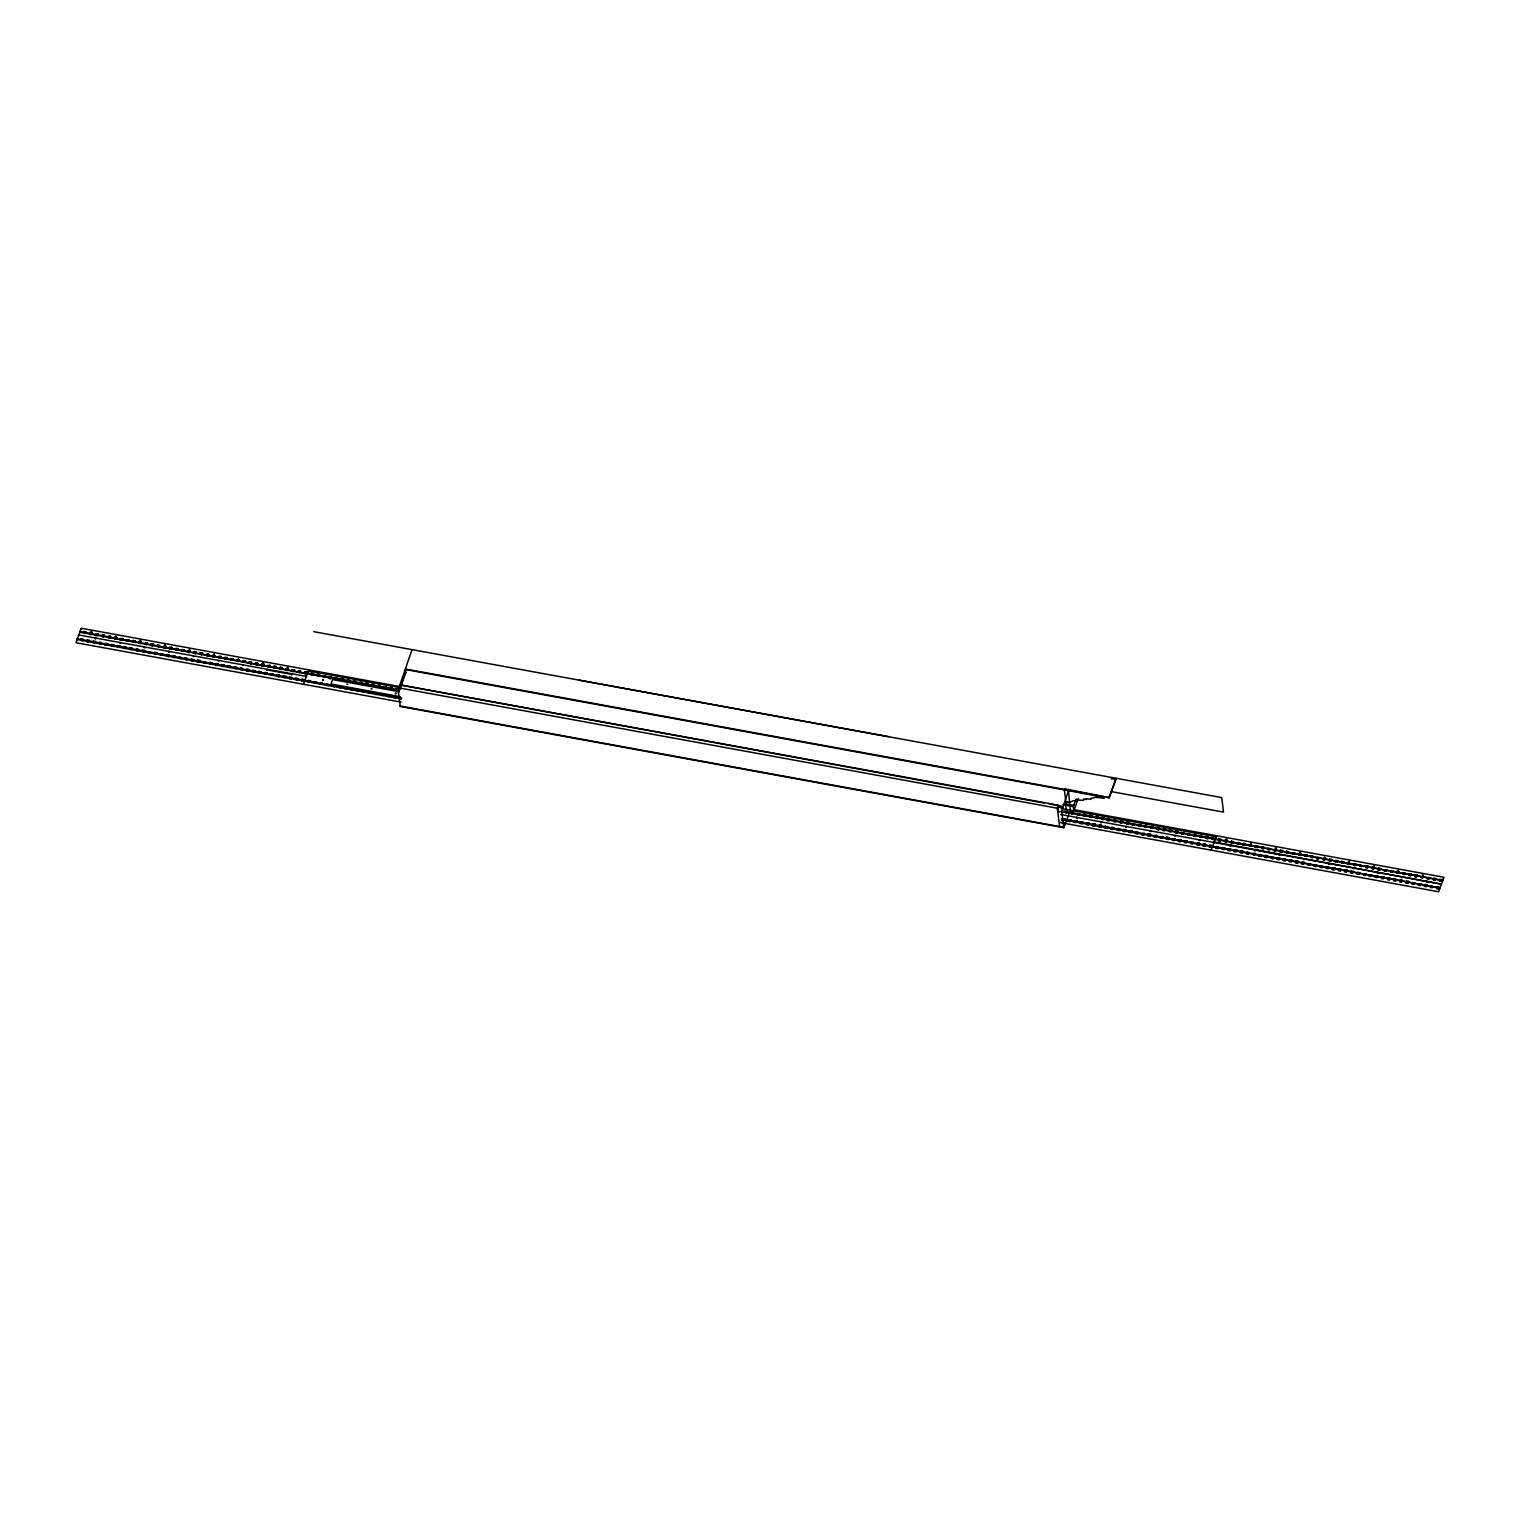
<?xml version="1.0" encoding="UTF-8"?>
<svg xmlns="http://www.w3.org/2000/svg" width="1520" height="1520" viewBox="0 0 1520 1520"><rect width="100%" height="100%" fill="white"/><g stroke="black" fill="none" stroke-linecap="round" stroke-linejoin="round"><path stroke-width="1.5" d="M83.733 631.883L84.037 632.51M87.381 641.516L87.115 640.433M88.255 641.478L89.091 640.376L89.053 641.364L86.944 640.281L89.129 640.68M90.06 634.296L91.713 634.372M99.655 643.568L99.218 642.523L101.384 642.922M108.547 637.26L109.953 638.191L107.939 637.336M113.658 645.62L111.416 645.449L111.815 644.461L114 644.917L112.689 646.361L113.24 645.525M125.039 648.204L126.255 647.102L124.089 646.703L124.108 648.451L124.089 646.703M130.321 649.363L129.884 648.128L132.05 648.527M139.194 643.055L138.928 641.972M142.595 651.415L142.31 650.522M143.45 651.567L144.666 650.465L142.481 650.066L142.082 651.035L144.324 651.225M155.705 653.809L156.921 652.707L154.755 652.308L154.774 654.056L154.755 652.308M167.124 655.899L166.668 654.854L168.853 655.253M167.903 656.146L169.195 654.949L167.01 654.55L166.82 655.709M173.261 657.02L172.805 655.975L175.161 656.583M174.99 656.83L172.729 656.64L173.147 655.671L175.332 656.07L174.097 657.362M185.573 659.129L185.079 658.217L187.245 658.616M197.771 661.694L197.296 660.554L199.519 660.839M200.45 654.455L201.666 654.816M203.927 662.606L203.357 661.884M217.018 664.886L218.253 663.898L216.068 663.518L215.403 665.399L217.759 665.342M222.319 665.969L221.863 664.924L224.048 665.323M225.074 658.54L224.96 657.21L227.145 657.647L224.561 658.179L227.145 657.647M234.593 668.211L235.087 667.052M235.372 668.458L236.645 667.261L234.479 666.862L234.061 667.85L236.189 667.888M240.711 669.332L240.274 668.287L242.44 668.686M248.577 669.807L246.411 669.408L246.829 670.662M249.584 663.233L249.318 662.15M257.811 663.195L255.208 663.784L255.626 662.796L257.811 663.252L255.626 662.796L255.759 663.879M259.958 672.847L261.174 671.745L259.008 671.346L258.59 672.334L260.851 672.524M265.278 673.55L265.145 672.467L267.33 672.923L266.076 673.854M265.24 674.025L264.803 672.771L266.969 673.17M271.377 674.937L270.94 673.892L273.106 674.291M285.38 677.008L283.119 676.818L283.537 675.83L285.722 676.229L284.487 677.54M296.761 679.573L297.616 678.471L295.393 679.06M308.674 681.796L308.579 680.447L310.745 680.903L308.161 681.435L308.579 680.447M317.376 674.196L316.977 675.165L319.542 674.652L317.376 674.196L317.509 675.279M338.96 686.014L338.542 686.983L341.107 686.394L338.96 686.014L339.093 687.078M375.44 694.393L377.074 694.469M378.176 687.04L377.986 685.767L380.133 686.166M384.313 687.952L385.89 688.218L383.724 687.781M399.836 698.44L399.551 697.566M1080.986 822.947L1082.772 822.662M1093.26 825.189L1092.481 825.74L1094.818 825.664M1096.015 817.76L1095.73 816.886M1102.152 818.881L1102.038 817.532L1104.223 817.988L1101.62 818.52L1102.038 817.532M1105.439 827.83L1105.249 826.557M1111.652 828.552L1111.557 827.203L1113.723 827.659L1111.139 828.191L1113.723 827.659M1126.662 823.574L1126.567 822.016L1128.752 822.472L1126.187 822.434M1133.654 824.847L1134.585 824.201M1151.21 827.849L1150.925 826.975M1166.752 837.292L1166.334 838.28L1168.918 837.691L1166.752 837.292L1166.885 838.375M1181.591 832.58L1181.895 833.188M1222.479 849.205L1224.132 849.3M1225.234 841.776L1225.044 840.503M1234.544 850.174L1234.848 850.801M1243.721 844.74L1242.942 845.291L1245.279 845.234M1247.939 853.651C1249.402 853.347 1246.039 850.896 1248.756 853.328L1246.533 852.568M1265.476 856.539L1267.566 855.76L1264.982 856.292L1265.381 855.304L1267.566 855.703M1279.954 850.744L1280.543 851.2M1320.405 865.868L1320.709 866.476M1335.624 861.954L1335.434 860.681M1358.386 873.506C1359.83 873.981 1356.353 870.77 1359.146 873.506L1356.923 872.746M1363.535 874.988L1365.188 875.064M1366.29 867.559L1366.1 866.267M1430.795 886.027L1431.099 886.654M78.546 635.493L78.736 634.847M80.484 629.242L80.731 629.204M1441.226 884.26L1213.872 841.909L1213.739 842.992M1215.734 836.722L1215.81 836.266M81.244 640.072L80.807 639.16L82.992 639.559M100.453 643.815L101.365 642.618L99.142 643.207L99.56 642.219L101.175 642.732M106.571 644.936L107.502 643.815M111.853 645.905L111.473 644.765L113.658 645.164M114.646 638.248L114.57 637.032L116.755 637.488L114.171 638.02L116.755 637.488M118.104 646.817L117.61 645.886L119.795 646.285M137.351 650.332L138.529 649.344L136.344 648.945L136.439 650.484M148.656 652.612L148.447 651.643M149.511 652.783L150.423 652.46M161.025 654.664L160.55 653.733L162.716 654.132M186.314 659.49L187.302 658.977M191.634 660.25L191.216 659.338L193.382 659.718M195.301 652.992L196.099 651.985L193.895 652.574L194.294 651.605L195.928 652.118M198.607 661.523L199.861 660.554L197.676 660.155L197.277 661.124L199.519 661.314M204.82 662.663L205.105 661.865M210.026 663.613L209.95 662.397L211.565 662.91M210.843 663.974L211.755 662.777L209.532 663.366L209.95 662.397M225.853 658.787L226.594 657.723M228.494 666.976L228.171 666.216M229.235 667.337L230.527 666.14L228.342 665.76L227.924 666.729L230.185 666.919M234.517 668.306L234.137 667.166L236.322 667.565M241.604 669.37L242.421 668.382L240.16 668.61M247.741 670.491L248.919 669.503L246.734 669.104L246.544 670.282M259.046 672.79L258.666 671.65L260.851 672.049M272.213 674.975L273.087 673.987L270.94 673.892M277.495 675.944L277.058 675.013L279.243 675.412M278.293 676.305L279.585 675.108L277.4 674.709L277.21 675.887M283.575 677.274L283.366 676.305M290.681 678.338L291.84 677.35L289.674 676.951L289.256 677.939L291.517 678.129M295.963 679.307L295.469 678.376L297.635 678.775M301.986 680.637L301.606 679.497L303.772 679.896M309.453 682.024L310.365 680.846L308.199 681.321M312.189 674.671L312.588 673.683M320.777 684.095L320.549 683.126M347.852 680.96L347.586 680.219M366.871 684.665L367.783 683.487L365.579 684.057L365.997 683.088L367.612 683.601M387.619 696.312L387.581 694.887L389.747 695.343L387.163 695.856L387.581 694.887M397.366 690.004L398.202 689.795M1103.045 818.919L1103.881 818.71M1130.842 832.162L1131.393 830.908M1212.504 838.926L1212.428 837.71L1214.062 838.223M1213.435 839.097L1214.271 838.869M1220.085 840.313L1220.465 839.458M1231.39 842.593L1231.352 841.168L1232.967 841.681M1253.164 854.506L1254.798 854.886M1286.623 852.473L1286.547 851.238L1288.162 851.751M1311.152 856.957L1310.905 856.197M1341.78 862.771L1341.742 861.327L1343.927 861.783L1341.324 862.315L1341.742 861.327M1375.866 876.698L1375.6 875.938M1382.003 877.819L1381.908 876.603L1384.093 877.002L1381.452 877.23M1397.013 872.632L1396.937 871.416L1399.122 871.872L1398.362 872.48M1421.542 877.116L1423.48 876.812M304.646 680.162L304.608 681.169M1212.352 847.096L1212.485 846.507M1215.069 838.907L1215.107 839.667M1439.782 887.832L1061.796 818.729M1442.613 880.327L1061.929 811.68M95.779 638.039L95.532 639.065L95.399 638.058M119.529 642.789L120.745 643.017M140.372 640.186L140.144 641.44L140.828 640.414M143.963 647.539L145.179 647.767L144.305 647.083M164.578 644.917L165.471 645.81L165.167 644.537M193.23 656.222L193.629 656.545M214.434 654.018L213.617 654.797L214.282 653.923M218.842 660.82L217.816 660.554M242.82 664.867L242.744 665.342M267.634 669.731L266.703 669.693M292.125 673.968L291.46 674.861L291.707 673.835M319.219 673.303L318.421 674.12L318.763 673.151M343.273 677.388L342.589 678.49L343.254 677.616M347.719 684.323L346.826 684.114M367.555 681.663L367.688 682.993L367.023 681.872M372.115 689.016L371.07 688.617M391.571 686.223L391.989 687.42L391.267 686.375M395.789 692.968L395.295 693.861L396.397 693.329M1072.284 810.939L1072.74 811.908L1073.101 810.939M1076.236 817.969L1076.882 817.836M1096.813 815.423L1097.858 816.126L1097.231 814.929M1101.373 821.674L1100.936 822.814L1101.886 822.054M1122.482 820.344L1121.266 820.116M1146.232 824.068L1146.175 825.341L1146.365 824.334M1149.918 831.155L1150.241 830.851M1175.283 835.373L1174.447 835.639M1195.309 833.017L1195.727 834.252L1195.081 833.112M1198.881 840.37L1200.173 840.465L1199.09 840.104M1226.127 839.04L1226.906 839.933L1226.659 838.717M1231.048 845.614L1230.155 846.317L1230.934 845.367M1250.675 843.448L1251.758 844.094L1250.58 843.752M1255.273 850.022L1254.912 850.991L1255.824 850.25M1275.717 847.685L1275.812 848.958L1275.261 847.837M1280.429 854.867L1279.213 855.285L1280.258 854.639M1280.144 854.81L1255.444 849.984M1299.714 852.492L1300.341 853.442L1300.436 852.245M1303.666 859.522L1304.312 859.37M1303.894 859.161L1304.787 859.123M1328.803 863.227L1329.411 864.215L1328.214 863.854M1349.57 861.27L1349.076 862.41L1349.266 861.403M1353.142 867.92L1353.826 868.813L1353.332 867.711M1373.681 865.602C1374.232 865.146 1373.339 867.806 1373.966 865.887M1377.804 872.195L1377.443 873.316L1378.564 872.917M1402.827 877.154L1402.333 876.679M1422.435 874.741L1423.157 875.805L1422.701 874.874M1426.862 881.163L1427.432 882.265L1426.596 881.486M306.052 676.761L306.128 676.039M1443.221 878.617L1443.164 878.921M77.311 638.381L77.159 639.597L401.394 698.915M80.066 631.579L307.363 673.664M82.992 640.015L80.75 639.844L81.149 638.856L83.334 639.312L82.156 640.243M83.904 631.427L83.505 632.415L86.089 631.826M80.902 640.338L82.84 640.68M80.959 640.015L81.681 639.236M83.6 633.251L85.139 633.384M82.688 639.616L82.517 640.3M85.576 633.251L83.41 632.852M86.868 640.965L89.471 640.376L89.053 641.364M90.041 632.548L89.623 633.536L92.226 632.947L90.041 633.156M87.077 641.136L87.533 640.091M89.376 634.429L91.276 634.638M88.54 642.086L86.602 641.801M92.967 641.706L95.266 641.801M92.929 642.523L95.095 642.922M93.423 641.098L93.005 642.086L95.589 641.497L93.423 641.155M95.76 634.657L98.363 634.125L95.76 634.182M93.252 641.554L93.309 642.029M96.064 634.6L98.059 634.733M96.786 633.84L98.363 634.125M94.715 641.687L94.772 642.542M97.47 634.258L97.451 634.125M97.47 635.436L95.494 635.55L97.85 635.493M97.888 634.676L97.945 635.056M99.047 643.644L101.232 644.043M104.481 635.189L102.315 635.398M99.351 643.378L100.092 642.599M103.626 636.69L102.049 636.272M102.562 634.904L101.897 635.778M103.987 636.614L101.992 636.595M107.369 645.164L105.013 645.164L105.678 643.34C112.328 644.556 100.681 643.492 107.54 644.499M108.965 636.291L110.447 636.823M108.034 636.899L110.257 636.386M114.076 638.457L116.242 638.856M111.568 645.943L113.487 646.285M114.456 637.963L116.375 637.431L115.577 638.419M115.824 639.122L114.247 638.704M119.624 647.406L117.458 647.007M118.959 646.969L120.137 645.981L117.952 645.582L117.534 646.57L119.795 646.741M122.379 639.977L120.384 639.958M120.289 639.141L122.873 638.552L120.251 638.761L122.132 639.217M117.743 646.741L118.56 645.753M120.042 640.034L122.018 640.053M121.144 638.59L120.365 638.457M123.633 647.311L125.913 647.406M129.01 639.673L126.844 639.882M123.576 648.128L125.761 648.527M128.155 641.174L126.578 640.756M128.459 639.787L128.193 640.718L128.117 639.73M125.799 647.71L123.671 647.691M128.554 640.281L128.611 640.642M128.516 641.098L126.521 641.079M129.808 648.793L132.392 648.223L129.77 648.432M132.563 641.364L135.147 640.851L132.639 640.699M129.979 649.439L131.898 649.648M130.017 648.983L130.701 647.976M132.715 641.877L134.653 642.219M133.228 640.509L132.791 640.851M131.214 649.211L132.107 648.888M134.216 642.485L132.639 642.067M138.187 650.104L135.945 649.914L138.187 649.648M138.605 642.941L140.6 643.796M139.099 641.516L138.909 642.675L141.284 641.915L139.099 641.516L141.113 642.428M136.116 650.56L137.845 651.225M140.41 643.283L138.776 643.188M140.904 642.789L140.524 642.58M142.025 650.674L144.324 650.769M144.742 644.062L146.908 644.461M142.234 651.548L144.153 651.89M144.913 644.442L146.547 644.537M145.122 643.568L147.117 643.701M143.83 651.51L143.754 650.522M146.566 643.929L147.079 643.796M147.003 644.005L147.421 643.036L144.818 643.606L146.87 643.15M148.124 652.612L150.29 653.011M151.031 644.062L153.558 644.214L150.955 644.271M148.751 652.27L148.808 651.624M152.608 645.848L151.126 645.373M151.164 644.917L151.905 644.138M153.045 645.582L151.05 645.563M154.299 652.916L156.579 653.011M157.13 645.278L159.391 645.943M157.244 646.361L159.182 646.703M158.802 645.468L158.954 646.095M156.465 653.315L154.337 653.277M158.802 646.646L157.168 646.551M159.22 645.886L159.277 646.247M156.427 654.132L154.242 653.733M160.55 653.733L162.697 653.828L161.88 654.816M160.474 654.398L162.26 653.961M163.134 647.425L165.319 647.824M160.683 654.588L161.405 653.809M163.894 646.114L163.438 647.159L165.509 647.064M162.564 655.253L160.645 655.044M165.395 647.368L165.813 646.399L163.229 646.969L165.262 646.513M168.853 655.709L166.668 654.854M166.763 656.108L168.511 656.83M169.461 648.926L171.019 649.211M169.898 648.204L169.765 647.121L171.95 647.52L169.309 647.729M168.302 655.139L168.378 655.994M171.266 649.401L169.271 648.546M171.95 647.577L169.366 648.09L171.95 647.52M175.484 649.211L178.068 648.641L175.788 649.173M175.655 649.857L177.574 650.066M177.232 649.534L177.707 648.641L175.446 648.85M174.382 657.761L172.653 657.096M177.194 650.009L175.579 649.914M178.771 658.217L180.956 658.616M180.918 657.305L178.866 657.761L181.127 657.951M181.621 650.332L184.224 649.819L181.621 649.876M179.284 656.792L179.474 657.229M182.286 649.477L181.697 649.667M180.291 658.179L181.089 658.065M183.331 651.13L181.355 651.244L183.711 651.187M185.079 658.217L187.264 659.072M185.212 659.072L185.421 657.913L187.416 658.825M189.411 652.574L187.91 651.966M188.765 650.655L190.171 651.339M189.392 652.441L187.853 652.289M190.057 651.548L187.72 651.092L189.715 651.225M187.093 659.737L185.174 659.528M191.216 659.338L193.401 660.193M191.14 660.003L193.724 659.49L192.546 660.421M191.235 660.839L193.23 660.858M191.349 660.193L192.071 659.395M193.99 653.41L195.624 653.505M194.427 652.688L194.123 652.061M192.812 659.471L192.907 660.478M195.548 653.695L193.8 653.03M202.103 654.55L199.937 654.151M200.431 652.726L200.013 653.695L202.616 653.125L200.431 652.726L200.583 653.942M197.923 660.25L197.334 660.459M199.139 660.478L199.025 661.599M199.348 661.979L196.992 661.979M203.319 662.701L205.485 663.1M205.447 661.789L203.395 662.245L205.656 662.435M206.15 654.816L208.753 654.303L206.15 654.36M206.454 654.778L208.582 654.759M207.176 654.018L208.753 654.303M207.841 654.284L207.993 654.911M208.278 654.854L208.335 655.215M206.321 655.462L208.24 655.671M209.437 663.822L211.622 664.221M214.871 655.348L212.705 655.576M210.102 663.613L210.482 662.758M214.016 656.868L212.439 656.431M213.294 655.139L212.287 655.937M214.377 656.792L212.382 656.773M217.911 664.202L215.612 664.126L217.93 664.677M218.329 657.514L220.514 657.913M220.837 657.001L218.367 656.697L220.723 657.153M220.343 658.369L218.918 657.628M218.424 657.058L220.457 656.602M221.749 665.247L224.048 665.798M221.806 665.608L222.205 664.639L224.39 665.095L223.079 666.539L223.63 665.703M224.466 658.635L226.632 659.034M221.958 666.102L223.877 666.463M222.015 665.798L222.737 665M230.014 667.584L227.848 667.185M232.769 660.155L230.774 660.136M230.679 659.3L233.263 658.711L230.641 658.939L232.522 659.395M228.133 666.919L228.589 665.855M230.432 660.212L232.332 660.288M236.816 660.421L239.4 659.832L237.12 660.364M233.966 668.306L236.151 668.705M236.987 661.048L238.906 661.257M238.526 660.041L238.849 659.965M238.469 661.542L236.892 661.124M238.944 660.459L239.001 660.82M240.198 668.971L242.231 668.515M242.953 661.542L245.537 660.953L245.119 661.941L243.162 661.732L243.618 660.668M240.369 669.598L242.288 669.807M240.407 669.161L241.205 668.173M243.105 662.036L245.043 662.378M244.815 660.896L244.796 661.77M244.663 662.321L243.029 662.245M244.72 662.017L245.176 660.953L245.119 661.941M246.335 670.092L248.596 670.282M248.995 663.119L250.99 663.917M249.489 661.675L249.299 662.853L251.674 662.074L249.489 661.675L251.503 662.606M246.506 670.719L248.254 671.403M250.857 663.138L251.294 662.074L249.033 662.302M252.415 670.852L254.714 670.928M254.714 671.403L252.472 671.213L252.871 670.225L255.056 670.681L253.878 671.612M255.132 664.221L257.298 664.62M252.624 671.707L254.543 672.049M255.322 664.62L256.861 664.772M255.512 663.727L257.507 663.86M254.239 671.688L254.144 670.681M256.956 664.107L257.469 663.974M258.514 672.771L260.68 673.17M261.345 664.905L263.929 664.316L261.307 664.544L263.188 664.981M258.799 672.524L259.255 671.46M263.055 665.684L261.516 665.532M263.435 665.741L261.44 665.741M264.632 673.892L266.817 674.291M264.936 673.645L265.145 672.467M267.634 666.52L269.572 666.862M269.515 665.551L269.249 666.501L269.173 665.494M266.855 673.493L264.727 673.455M269.61 666.064L267.52 665.456M269.667 666.425L270.066 665.437L267.444 665.665L269.781 666.102M270.864 674.576L272.897 674.101M273.524 667.584L275.709 667.983M273.619 667.147L274.018 666.159L276.203 666.615L273.619 667.147L276.032 667.09M271.073 674.766L271.871 673.778M274.284 666.273L273.847 666.634M272.954 675.412L271.035 675.203M279.243 675.887L277.058 675.013M280.155 667.28L279.965 668.458L282.34 667.679L280.155 667.28L282.169 668.211M277.153 676.267L278.901 677.008M279.851 669.104L281.485 669.18M280.288 668.363L279.984 667.755M278.863 675.051L278.768 676.172M281.656 669.579L279.661 668.705M283.081 676.457L285.551 676.761M285.874 669.389L288.458 668.8L286.178 669.332M283.29 677.312L285.209 677.654M287.622 669.712L288.097 668.8L285.836 669.028M287.527 670.51L285.627 670.301L287.964 670.225M289.161 678.376L291.346 678.775M292.011 670.51L294.614 669.978L292.011 670.035M289.503 677.426L289.693 678.699L289.864 677.407M292.866 669.978L292.087 669.826M293.721 670.13L294.196 670.909M293.74 671.422L291.745 671.422L294.101 671.346M295.298 679.497L297.483 679.896M295.602 679.25L295.811 678.072L297.806 679.003M299.877 672.543L298.3 672.125M300.181 671.156L299.915 672.106L299.839 671.099M300.333 672.03L298.186 671.042M300.238 672.467L298.243 672.467M300.447 671.707L298.11 671.27L300.561 671.517M303.791 680.371L301.53 680.181L301.929 679.193L304.114 679.592L303.297 680.656M304.684 671.764L304.285 672.752L306.869 672.163L304.874 672.22M301.625 681.017L303.62 681.017M301.739 680.371L302.423 679.345M304.38 673.588L306.185 674.063L304.19 673.189M304.931 671.878L304.494 672.942L306.565 672.828M303.468 684.266L308.826 669.807M308.123 681.074L310.403 681.15M310.859 673.702L311.543 673.208M308.085 681.872L310.232 682.252M310.802 674.443L312.968 674.899L311.049 674.557M313.082 674.367L310.897 674.063L311.296 673.094L313.462 673.55L312.645 674.538M308.237 680.751L309.168 680.637M314.241 682.537L316.806 682.024L314.241 682.081M314.412 683.164L316.312 683.373M316.407 682.936L315.97 681.872M320.397 682.974L322.544 683.373M323.057 676.286L325.622 675.773L323.038 675.83M320.226 684.095L322.392 684.475M322.943 676.666L325.109 677.065L323.209 676.913M324.729 675.906L325.204 676.685M322.069 684.114L322.335 683.183M328.624 684.475L326.439 684.665M329.08 677.027L331.702 676.875L329.156 676.818M328.795 684.703L326.477 684.076M330.885 677.863L331.322 676.818L329.118 677.388M330.771 678.509L328.852 678.243L331.018 678.699M326.572 685.387L328.472 685.596M332.424 685.501L334.704 685.596M337.592 678.395L335.16 678.148L337.402 678.794M332.481 685.862L335.046 685.292L332.766 685.824M335.198 678.509L337.231 678.034M332.633 686.356L334.533 686.698M335.293 679.326L337.269 679.288L335.122 678.946M334.286 685.957L334.628 686.261M336.927 678.832L337.478 678.585M338.466 687.42L340.613 687.819M341.183 679.991L343.349 680.39L341.43 680.105M341.278 679.611L341.677 678.642L343.843 679.098L341.278 679.611L343.672 679.554M341.943 678.756L341.354 678.946M345.04 687.116L344.622 688.085L347.187 687.515L345.04 687.724M345.477 687.553L344.831 688.275L346.864 687.819M344.793 688.712L346.693 688.921M349.258 682.024L347.092 681.625L349.239 681.967M352.925 688.921L350.702 689.206L353.096 689.13M355.623 682.138C349.904 681.853 357.694 680.428 355.585 682.233L355.148 681.169M350.607 689.643L352.336 690.251M353.267 688.674L350.778 688.522M355.509 682.67L353.172 682.689L355.338 683.126M356.003 681.321L353.514 681.169M356.744 689.947L359.005 690.023M359.461 682.594L361.912 682.822M357.181 689.339L356.782 690.308L358.948 690.707L359.347 689.738L357.428 689.453M359.518 682.955L362.083 682.423L359.575 682.271M356.953 690.935L358.853 691.144M358.891 690.346L356.82 690.213M361.152 684.057L359.252 683.791L361.399 684.247M361.627 682.974L361.665 683.335M362.824 691.068L365.085 691.144M365.541 683.696L366.586 683.259M363.261 690.441L362.862 691.41L365.427 690.84L363.261 691.049M363.014 691.923L364.933 692.246M364.61 691.885L365.066 690.84L365.009 691.809M367.479 685.349L365.332 684.95L367.479 685.292M368.847 692.968L371.013 693.367M373.863 685.463L371.659 685.159L372.077 684.19L374.224 684.589L373.388 685.482M371.811 685.653L373.73 685.938L371.583 685.615M369.474 692.626L369.17 692.018M371.089 692.93L371.507 691.961L368.942 692.531L370.956 692.075M375.022 693.633L377.587 693.12L375.003 693.177M377.473 687.116C383.116 686.622 375.687 688.218 378.29 686.375M378.157 685.311L377.739 686.28L380.304 685.691L378.157 685.368M376.789 693.196L377.169 694.032M381.045 694.393L383.325 694.469M381.007 695.191L383.154 695.59M383.496 694.697L381.33 694.241M383.857 686.812L386.384 686.812L383.781 687.021L385.643 687.477M382.85 695.21L383.287 694.165L383.249 695.153L381.159 694.07M387.125 695.495L389.405 695.59M389.861 688.142L392.084 688.788M387.087 696.293L389.234 696.692M389.804 688.883L391.951 689.282L390.051 688.997M389.899 688.503L390.298 687.534L392.008 688.541M390.184 688.446L390.83 687.895M391.609 687.838L391.647 688.959L391.913 688.028M389.006 695.21L388.987 695.951M395.466 696.692L393.243 696.977M395.922 689.244L396.986 688.807M398.544 689.092L395.979 689.605L398.164 689.909L412.034 649.629M393.395 697.471L395.314 697.813M393.908 696.103L393.319 696.293M398.031 690.384L79.914 632.149L80.009 631.161M307.629 673.018L399.456 689.985L406.182 669.142L1064.304 789.393L1066.09 803.966L1073.747 805.372M399.456 689.985L405.954 672.448L404.415 670.168M399.228 698.459L401.223 699.371M399.741 697.167L399.323 698.079L401.47 698.478M400.254 697.49L399.532 698.269L401.546 697.794M579.139 680.162L888.649 736.725M1059.668 826.956L1057.331 808.203L1058.452 805.201L400.311 684.95L1044.506 803.111M1064.304 789.393L1109.353 797.715L1064.551 788.747M1057.578 810.236L1058.699 807.234C1058.585 801.762 1054.994 815.195 1061.739 810.996L1063.829 827.716L400.254 706.458M1061.739 810.996L1068.503 790.666L406.22 669.655M1062.024 818.862L1064.494 819.166M1064.779 811.433L1067.42 811.281L1065.121 811.737M1064.171 820.078L1062.252 819.869M1064.741 812.25L1066.907 812.649M1060.675 822.244L1065.33 823.099L1063.772 827.298L400.197 706.021M1063.829 827.716L1070.327 810.179L1068.503 790.666M1070.916 812.554L1071.562 812.383M1070.289 821.199L1068.37 820.838M1068.218 820.344L1070.802 819.831L1068.237 819.774M1073.006 812.459L1070.954 812.915L1072.797 813.01M1078.383 798.475L1073.804 810.806L1073.291 806.588L1076.122 798.931M1071.068 813.751L1072.607 813.903M1069.092 819.527L1068.427 820.534L1070.498 820.439M1071.505 813.029L1071.372 811.946M1070.004 819.888L1070.061 820.572M1073.044 813.77L1070.878 813.371M1077.167 813.352L1079.523 813.979M1076.426 822.32L1074.26 821.921M1077.262 814.682L1079.181 814.891M1075.989 822.529L1074.089 822.377M1078.744 815.157L1077.167 814.739M1076.521 821.864L1076.92 820.876L1074.336 821.465L1076.388 821.009M1082.563 823.441L1080.378 823.042M1080.891 821.617L1080.473 822.586L1083.076 822.054M1083.228 815.157L1083.646 814.169L1085.831 814.625L1083.228 815.157L1085.641 815.1M1082.221 822.909L1082.506 822.13M1085.014 814.701L1085.071 815.252M1084.938 815.936L1083.304 815.86M1084.995 815.632L1085.451 814.568L1085.413 815.556M1085.318 816.012L1083.399 815.784M1088.7 824.562L1086.781 824.334M1086.61 823.707L1089.194 823.118L1086.553 823.346L1088.434 823.802M1091.569 816.582L1089.365 816.278L1089.764 815.29L1091.949 815.746L1091.113 816.601M1091.094 817.19L1089.517 816.772M1090.03 815.404L1089.593 815.765M1087.465 823.175L1086.686 823.023M1091.018 817.399L1089.46 817.114M1092.69 824.467L1093.146 823.84C1099.587 824.771 1088.529 824.353 1094.913 825.227L1094.476 824.163M1095.445 817.038L1097.725 816.886M1095.407 817.855L1097.402 818.71L1096.034 817.494M1065.843 801.743L1069.776 802.465L1073.405 800.622L1076.464 801.173L1076.331 800.071L1083.703 800.299L1083.551 799.026L1086.306 799.539L1086.192 798.57L1090.961 799.444L1090.828 798.38L1095.825 797.373L1104.128 798.152L1104.299 796.803M1099.53 825.075L1099.074 826.139L1101.164 826.025M1101.582 818.159L1104.052 818.463M1109.258 796.917L1116.155 778.297L1109.353 797.715M1100.955 826.785L1099.036 826.443M1098.865 825.949L1101.468 825.417L1098.903 825.379M1101.544 818.976L1103.71 819.356M1101.772 819.014L1103.273 819.641M1104.907 827.526L1107.092 827.906M1105.42 826.082L1105.002 827.07L1107.605 826.538M1109.847 820.477L1107.491 820.496L1108.327 819.888M1109.98 819.945L1107.757 819.641L1109.79 819.166M1107.491 820.553L1109.486 820.553M1105.553 827.165L1104.736 827.982L1106.655 828.191M1108.365 819.109L1107.833 818.957M1106.788 826.614L1106.769 827.545M1113.856 820.401L1116.307 820.648M1113.229 829.027L1111.044 828.628M1116.098 821.066L1113.894 820.762L1114.293 819.774L1116.022 820.8M1111.443 828.134L1113.438 828.267M1115.623 821.674L1114.046 821.256M1112.868 827.526L1112.982 828.286M1115.737 820.99L1115.699 820.04L1115.642 821.085M1115.984 821.598L1113.989 821.598M1119.366 830.148L1117.447 829.939M1119.86 828.723L1117.694 828.951M1120.43 820.895L1120.031 821.883L1122.615 821.294L1120.62 821.351M1120.126 822.719L1121.931 823.194L1119.936 822.32M1120.677 821.009L1120.24 822.073L1122.444 821.826M1125.636 829.92L1123.413 830.433L1123.812 829.445L1125.826 830.376M1125.484 831.269L1123.565 831.003M1126.073 823.441L1128.239 823.84M1126.567 822.016L1126.358 823.194L1127.992 823.08M1125.104 830.053L1125.579 830.832M1127.878 823.916L1126.32 823.498M1131.621 832.39L1129.455 831.991M1129.531 831.554L1129.949 830.566L1132.134 831.022L1129.531 831.554L1131.83 831.63M1134.509 824.429L1132.286 824.125L1134.338 823.65M1131.184 832.675L1129.265 832.409M1131.298 832.029L1131.754 830.965L1131.716 831.953M1137.758 833.511L1135.573 833.112M1136.086 831.687L1135.668 832.675L1138.271 832.143M1138.423 825.246L1141.026 824.714L1138.423 824.771M1140.152 826.158L1138.594 825.873M1136.219 832.77L1135.915 832.162M1140.513 826.082L1138.518 826.082M1144.503 826.006L1146.973 826.31M1143.895 834.632L1141.976 834.423M1144.389 833.207L1142.223 833.435M1146.688 826.405L1144.636 825.683L1146.764 826.671M1143.933 833.834L1142.014 833.986M1146.27 827.146L1144.294 827.279L1146.65 827.203M1150.013 835.753L1148.113 835.544M1147.942 834.917L1150.526 834.385L1147.923 834.442M1150.602 827.925L1152.768 828.324M1149.614 834.385L1150.108 835.316M1152.464 827.963L1152.901 826.899L1150.697 827.488L1152.73 827.013M1154.478 835.677L1156.663 835.506L1154.022 835.677M1158.867 828.134L1159 829.008C1161.033 826.899 1153.3 828.875 1159.038 828.913L1158.658 828.685M1155.979 837.349L1154.231 836.608M1159.418 828.077L1156.891 827.925M1158.468 829.73L1156.986 829.179M1157.366 828.704L1157.233 827.621M1155.827 836.513L1156.283 835.449L1156.245 836.437M1158.734 829.92L1156.739 829.046M1165.384 829.673L1162.952 829.73L1165.536 829.141L1163.37 828.742L1162.952 829.73M1162.287 837.995L1160.102 837.596M1164.662 830.509L1163.123 830.357M1162.04 837.235L1160.197 837.159L1162.781 836.57L1160.805 836.627M1164.7 830.053L1165.251 829.806M1161.85 838.28L1159.931 838.071M1162.382 837.558L1162.781 836.57M1165.042 830.566L1163.047 830.566M1168.424 839.116L1166.239 838.717M1169.089 830.851L1169.488 829.863L1171.673 830.319L1169.089 830.851L1171.502 830.794M1169.241 831.345L1171.179 831.687M1170.799 831.63L1169.165 831.554M1172.414 839.04L1174.884 839.344M1174.561 840.237L1172.642 840.028M1175.131 832.409L1177.316 832.808M1177.43 832.257C1170.571 831.079 1182.028 832.086 1175.625 830.984L1175.454 831.459M1174.637 839.8L1174.257 838.679M1178.608 840.522L1181.192 839.933L1178.608 840.522L1179.539 839.914M1181.306 832.732L1183.776 833.036M1180.679 841.358L1178.76 841.016M1180.47 839.876L1180.774 840.921M1183.016 834.214L1181.439 833.796M1183.434 833.929L1181.268 833.53M1184.726 841.643L1187.31 841.054L1184.973 841.13M1187.557 833.53L1189.913 834.138M1186.816 842.479L1184.897 842.213M1187.652 834.841L1189.571 835.05M1185.676 841.035L1187.31 841.054M1186.379 842.707L1184.479 842.555M1189.134 835.335L1187.557 834.917M1189.742 834.385L1189.324 834.29M1192.953 843.6L1190.768 843.201M1191.281 841.776L1190.863 842.764L1193.466 842.232M1195.841 835.62L1193.618 835.335L1195.404 834.879M1191.167 842.707L1193.162 842.84M1192.611 843.087L1192.896 842.289M1192.516 843.885L1190.597 843.619M1195.347 836.247L1193.352 836.247L1195.708 836.171M1199.09 844.721L1196.905 844.322M1201.959 836.741L1199.755 836.456L1201.465 836.076M1201.484 837.368L1199.907 836.95M1200.42 835.582L1199.964 836.627L1202.168 836.323M1197.855 843.334L1197.076 843.201M1199.261 844.056L1198.843 843.961M1199.166 844.284L1199.584 843.296L1197 843.885L1199.033 843.41M1201.845 837.292L1199.85 837.292M1205.36 844.493L1203.346 845.177L1203.536 844.018L1205.721 844.474L1203.783 844.132M1205.835 837.216L1208.476 836.988L1206.177 837.52M1205.227 845.842L1203.308 845.633M1205.797 838.014L1207.963 838.413M1205.987 838.413L1207.792 838.869M1205.892 837.577L1207.925 837.102M1210.205 845.519L1209.464 846.298L1211.554 846.203M1211.972 838.337L1212.618 838.147M1211.345 846.963L1209.426 846.621M1209.255 846.127L1211.858 845.595L1209.293 845.538M1211.934 839.135L1214.1 839.534M1212.428 837.71L1212.01 838.698L1214.233 838.983M1211.44 846.526L1211.212 845.899M1213.72 839.477L1212.105 839.382M1211.212 850.212L1216.532 835.734M1215.867 846.963L1218.508 846.811L1218.09 847.723C1213.644 846.279 1219.971 847.723 1217.33 847.742M1218.622 839.534L1219.325 839.021M1217.995 848.179L1216.076 847.97M1215.924 847.324L1218.508 846.754M1220.883 840.199L1218.66 839.895L1219.078 838.926L1221.263 839.382L1220.427 840.37M1215.981 846.659L1216.798 846.507M1220.313 841.016L1218.394 840.75L1220.389 840.826M1222.042 848.445L1224.645 847.932L1222.042 847.989M1226.887 841.871L1224.702 841.472M1222.213 849.091L1223.961 849.756M1225.633 840.332L1224.873 840.332M1223.904 847.799L1224.227 848.844M1226.849 840.56L1224.797 841.016L1226.64 841.111M1228.217 848.996L1230.364 849.965C1231.884 847.286 1224.759 850.022 1230.611 849.509M1230.896 841.776L1233.347 842.08M1230.269 850.421L1228.331 850.06M1228.179 849.566L1230.763 848.996M1231.352 841.168L1230.934 842.137L1233.062 842.175M1231.029 842.973L1232.663 843.068M1230.041 848.92L1229.946 850.041L1229.87 849.034M1232.796 841.491L1232.777 842.232M1230.307 849.604L1230.364 849.965M1233.024 842.992L1230.839 842.593M1236.406 851.542L1234.221 851.143M1237.071 843.258L1239.655 842.745L1237.052 842.802M1238.781 844.037L1237.242 843.904M1239.484 843.201L1237.28 843.448L1237.945 842.441M1235.969 851.808L1234.05 851.599M1236.482 851.086L1236.9 850.098L1234.316 850.687L1236.349 850.231M1239.161 844.113L1237.166 844.094M1242.866 851.751L1240.396 851.447L1242.733 851.903M1243.151 844.018L1243.607 843.41C1249.991 844.436 1238.933 843.714 1245.412 844.683L1244.975 844.854M1242.524 852.663L1240.358 852.264M1243.037 851.219L1240.51 851.124M1240.947 852.378L1240.852 850.839M1242.695 851.998L1242.277 851.903M1244.842 845.367L1243.284 845.082M1240.453 851.808L1242.676 851.295M1248.661 853.784L1246.742 853.575M1246.571 852.929L1249.174 852.34M1249.25 845.956L1251.416 846.336M1251.378 845.044L1249.326 845.5L1251.549 845.804M1247.236 852.055L1246.647 852.245M1249.991 844.626L1249.535 845.69L1251.758 845.443M1248.528 852.701L1248.756 853.328M1252.708 854.05L1255.311 853.518L1252.746 853.48M1257.192 847.533L1255.368 847.077M1255.881 845.633L1255.463 846.621L1258.066 846.089L1255.881 845.633L1256.033 846.868M1252.86 854.544L1254.627 855.361M1256.413 845.747L1255.672 846.811L1257.895 846.564M1254.418 853.67L1254.893 854.449M1257.553 847.457L1255.197 847.476M1261.429 854.582L1258.807 854.81L1261.144 855.247M1264.013 847.685L1261.6 847.742L1264.184 847.153L1261.999 846.754L1261.6 847.742M1260.935 856.007L1258.75 855.627M1261.771 848.369L1263.69 848.578M1260.707 854.525L1260.802 854.943M1263.462 847.096L1263.443 847.837M1260.498 856.292L1258.579 856.083M1260.973 855.209L1261.03 855.57M1263.253 848.863L1261.676 848.445M1267.072 857.128L1264.887 856.748M1269.941 849.167L1267.737 848.863L1269.523 848.407M1267.908 849.49L1269.808 849.699M1271.176 856.729L1273.532 857.356M1276.078 850.288C1270.359 850.174 1278.054 848.255 1276.04 850.383L1275.565 849.604M1273.019 858.724L1271.271 857.907M1276.458 849.452L1273.855 849.984M1275.527 851.105L1274.026 850.554M1271.119 857.413L1272.943 857.508M1275.774 851.295L1273.969 850.82M1277.237 858.534L1279.821 857.945M1279.327 859.37L1277.408 859.161M1279.897 851.542L1282.082 851.941M1280.41 850.117L1279.992 851.105L1282.576 850.516L1280.41 850.174M1280.087 851.941L1281.911 852.416M1280.296 851.048L1282.424 851.048M1278.947 858.154L1279.422 858.933M1281.835 851.181L1282.044 850.63M1285.464 860.491L1283.526 860.149M1283.374 859.655L1285.977 859.123M1286.034 852.663L1288.219 853.062M1286.547 851.238L1286.129 852.226L1288.352 852.53M1284.039 858.781L1283.45 858.971M1285.236 859.009L1285.559 860.054M1287.839 853.005L1286.205 852.929M1289.511 860.776L1291.677 861.175C1293.387 858.61 1286.015 860.947 1291.81 860.852M1291.601 861.612L1289.416 861.213M1292.095 860.187L1289.587 860.092M1294.09 853.423L1294.85 852.758L1292.209 852.986L1294.47 853.651M1291.164 861.897L1289.245 861.631M1291.639 860.814L1291.677 861.175M1294.394 853.385L1292.304 852.777M1292.437 853.974L1294.356 854.183M1298.232 861.308L1295.648 861.897L1297.814 862.296C1299.524 859.731 1292.152 862.068 1297.928 861.973M1298.346 854.107L1300.816 854.411M1297.719 862.733L1295.553 862.334M1298.403 854.468L1300.987 853.879L1300.569 854.867L1298.403 854.468L1299.41 853.67M1300.056 855.589L1298.555 854.962M1300.474 855.304L1298.498 855.304M1304.369 862.429L1303.951 863.417C1297.567 862.353 1308.321 862.638 1302.184 862.03L1301.842 862.334M1304.521 855.589L1307.124 855.057L1304.597 854.905M1301.519 863.93L1303.856 863.797L1301.937 863.645M1304.445 856.026L1306.611 856.425L1304.673 856.083M1307.124 855.057L1304.768 855.076M1306.288 856.064L1306.744 855L1306.706 855.988M1307.865 863.778L1310.202 864.215M1309.993 864.975L1308.055 864.633M1307.903 864.139L1310.487 863.55M1310.563 857.147L1312.748 857.546M1309.594 863.607L1309.746 864.215M1312.406 857.033L1312.881 856.121L1310.658 856.71L1312.71 856.235M1309.67 864.614L1310.126 863.55L1310.088 864.538M1316.13 866.096L1314.192 865.754M1314.04 865.26L1316.643 864.728M1318.999 858.135L1316.795 857.831L1318.828 857.356M1315.807 865.735L1316.263 864.671L1316.225 865.659M1318.885 858.667L1316.529 858.686L1318.429 858.819M1320.253 865.697L1322.476 866.457M1322.267 867.217L1320.082 866.818M1322.97 858.363L1325.516 858.363L1322.875 858.591L1325.136 859.237M1324.642 859.731L1323.103 859.579M1324.965 858.477L1324.699 859.427L1324.604 858.42M1320.177 866.381L1322.381 866.685M1325.022 859.788L1323.027 859.788M1328.898 866.913L1326.314 867.502L1328.48 867.901C1326.314 865.355 1327.929 867.939 1328.138 867.578M1329.012 859.712L1329.715 859.199M1328.385 868.338L1326.219 867.939M1329.05 860.073L1329.468 859.085L1331.653 859.541L1329.05 860.073L1331.482 860.016M1329.221 860.567L1331.14 860.909M1326.371 866.818L1327.321 866.685M1330.76 859.693L1330.912 860.301M1330.779 860.852L1329.145 860.776M1330.817 860.548L1331.273 859.484L1331.235 860.472M1332.432 868.623L1335.035 868.091L1332.432 868.148M1334.522 869.459L1332.185 869.535L1333.002 868.87M1335.016 868.034L1332.508 867.939M1335.111 861.631L1337.277 862.03M1336.935 861.517L1337.771 860.605L1335.263 860.51L1337.41 861.479M1338.607 869.155L1340.754 870.143C1342.274 867.445 1335.149 870.2 1341.001 869.687M1341.286 861.954L1343.756 862.258M1340.659 870.58L1338.721 870.238M1338.569 869.744L1341.153 869.155M1341.419 863.151L1343.053 863.227M1340.431 869.972L1340.526 869.516M1340.412 869.82L1340.754 870.143M1343.072 862.638L1343.357 861.84M1343.414 863.151L1341.229 862.752M1346.796 871.701L1344.611 871.302M1345.105 869.877L1344.706 870.865L1347.29 870.276L1345.314 870.333M1349.874 863.36L1347.404 863.075M1345.371 869.991L1344.915 871.055L1347.29 870.276M1347.67 863.626L1348.411 862.562M1346.359 871.986L1344.44 871.777M1349.171 864.215L1347.195 864.348L1349.551 864.272M1353.256 871.91L1350.786 871.625L1352.667 872.062M1353.541 864.196L1353.997 863.569C1360.381 864.614 1349.323 863.892 1355.802 864.842M1352.914 872.822L1350.748 872.423M1353.427 871.397L1350.9 871.302M1354.149 864.804L1353.332 865.469L1355.669 865.393M1351.337 872.537L1351.242 870.998M1355.232 865.526L1353.674 865.26M1355.802 863.968L1355.365 865.013L1355.27 864.025M1350.843 871.986L1353.066 871.473M1359.051 873.943L1357.132 873.734M1356.961 873.107L1359.564 872.518M1361.939 865.963L1359.716 865.678L1361.426 865.298M1359.868 866.172L1361.806 866.514M1360.381 864.804L1359.963 865.146M1357.854 872.271L1357.037 872.423M1365.682 873.639L1363.098 874.228L1365.701 873.696L1363.307 874.399L1363.953 873.677M1367.943 867.635L1365.758 867.236M1363.25 874.722L1365.017 875.52M1365.587 867.711L1367.582 867.711M1368.285 866.723L1366.062 866.97L1366.803 865.906M1371.952 867.559L1374.403 867.844M1371.325 876.185L1369.387 875.843M1369.235 875.349L1371.838 874.817M1372.408 866.932L1371.99 867.92L1374.574 867.331L1372.655 867.046M1369.539 875.292L1371.534 875.425M1370.888 876.47L1368.969 876.185M1371.363 875.368L1371.42 875.748M1373.643 869.041L1372.066 868.604M1374.08 868.756L1372.161 868.547M1377.462 877.306L1375.277 876.907M1380.331 869.326L1378.127 869.041L1378.526 868.053L1380.711 868.509L1379.951 869.117M1377.025 877.591L1375.106 877.306M1377.405 875.995L1375.372 876.47L1377.196 876.546M1379.856 869.953L1377.861 869.877L1380.217 869.877M1384.093 877.059L1381.566 876.907L1383.333 877.667M1384.264 870.162L1386.487 869.649M1383.58 878.427L1381.414 878.028M1381.908 876.603L1381.566 876.907M1385.974 871.074L1384.416 870.732M1385.955 869.763L1386.43 870.561M1384.359 870.979L1386.335 870.998M1390.211 878.123L1387.589 878.332L1389.926 878.788M1389.717 879.548L1387.798 879.339M1390.306 871.72L1392.472 872.119M1392.434 870.808L1390.382 871.283L1392.605 871.568M1390.534 871.777L1392.111 872.195M1395.854 880.669L1393.916 880.327M1393.764 879.833L1396.367 879.301M1396.424 872.841L1398.609 873.24M1396.937 871.416L1396.519 872.404L1398.742 872.689M1393.84 879.149L1394.79 879.016M1395.626 879.168L1395.949 880.232M1398.229 873.183L1396.595 873.088M1399.901 880.954L1402.067 881.353C1403.777 878.788 1396.405 881.125 1402.2 881.03M1404.86 873.81L1402.599 873.145L1405.24 872.993L1404.48 873.601M1401.991 881.79L1399.806 881.391M1402.485 880.365L1399.977 880.27M1404.385 874.437L1402.827 874.152M1401.554 882.056L1399.635 881.79M1402.029 880.973L1402.067 881.353M1404.784 873.544L1402.694 872.936M1408.128 882.911L1405.943 882.512M1406.437 881.087L1406.038 882.075L1408.622 881.486L1406.437 881.087L1406.589 882.322M1408.793 874.646L1411.377 874.114L1408.774 874.171M1410.446 875.748L1408.945 875.14M1409.724 874.038L1409.002 874.817L1411.206 874.57M1410.655 873.981L1410.959 875.026M1408.28 882.246L1407.862 882.151M1412.232 882.512L1414.588 883.12M1414.911 875.767L1417.514 875.235L1414.987 875.083M1411.909 884.089L1414.246 883.975L1412.327 883.823M1417.514 875.235L1415.158 875.235M1416.564 876.812L1414.664 876.66L1416.621 876.546M1416.678 876.223L1417.134 875.178L1417.096 876.147M1420.383 885.153L1418.464 884.944M1418.293 884.317L1420.896 883.785M1420.953 877.325L1423.138 877.724M1418.597 884.26L1420.592 884.393M1420.25 884.07L1420.136 884.393M1422.796 877.192L1423.271 876.299L1421.048 876.869L1423.1 876.413M1420.06 884.773L1420.516 883.728L1420.478 884.697M1426.52 886.274L1424.582 885.932M1427.014 884.849L1424.43 885.419L1424.848 884.45L1427.033 884.906L1424.639 885.609L1425.095 884.564M1429.218 877.534L1427.185 877.99L1429.028 878.085M1427.28 878.826L1428.914 878.921M1429.275 878.845L1427.09 878.446M1430.643 885.875L1432.866 886.635M1433.398 878.446L1433.721 878.142C1439.991 879.339 1428.876 878.275 1435.526 879.415L1435.488 879.51M1432.657 887.395L1430.472 886.996M1433.493 879.757L1435.412 879.966M1432.22 887.661L1430.301 887.452M1430.567 886.54L1432.771 886.844M1435.032 879.909L1433.398 879.814M1439.288 887.091L1436.704 887.661L1438.87 888.06C1436.704 885.514 1438.319 888.117 1438.528 887.756M1439.402 879.871L1440.39 879.643M1438.775 888.516L1436.609 888.117M1439.459 880.232L1439.858 879.263L1442.043 879.719L1439.459 880.232L1441.872 880.175M1439.611 880.745L1441.53 881.087M1436.761 886.996L1437.711 886.863M1441.15 879.852L1441.302 880.479M1441.169 881.03L1439.535 880.935M1441.207 880.707L1441.663 879.662L1441.625 880.631M1442.708 880.631L1062.214 810.882M1439.782 887.889L1061.492 819.527M78.508 634.942L306.204 676.4M1441.397 883.975L1060.694 814.492M90.972 631.655L91.998 632.244L91.314 631.218M169.727 651.738L168.758 651.586M262.694 663.043L263.701 663.632L263.036 662.606M287.432 667.128L287.831 668.363L287.641 667.071M323.475 680.01L322.506 680.599L322.848 679.649M1150.089 830.984L1151.039 831.63L1150.165 830.965M1064.494 789.83L1104.052 797.449M189.221 649.249L189.715 650.427L189.62 649.154M238.165 658.559L238.602 658.673M1076.73 817.456L1077.205 818.387L1076.844 817.19M1324.395 857.223L1324.547 857.28M119.282 645.886L119.396 646.798M145.711 642.789L147.421 643.036M183.369 649.667L183.806 650.731M231.629 658.692L230.755 658.616M262.238 664.088L261.421 664.221M372.552 684.342L371.735 684.494M378.613 685.463L377.815 685.615M1102.513 817.703L1101.696 817.836M1105.895 826.253L1105.078 826.386M1118.15 828.495L1117.352 828.628M1139.316 824.41L1138.632 825.436L1140.855 825.189M1148.816 834.081L1147.999 834.233M1169.982 830.015L1169.165 830.167M1287.022 851.409L1286.205 851.542M1317.688 856.995L1317.004 858.021L1319.208 857.774M115.653 636.063L115.881 636.177M1125.712 826.367L1125.598 827.374L1126.529 826.633M1402.675 876.907L1401.972 877.8L1402.77 876.983M1175.663 835.848L1174.77 835.886M291.631 674.31L266.969 669.921M1170.78 828.552L1170.875 829.844L1170.818 828.362M1398.305 870.561L1398.514 870.067M313.69 631.655L1221.738 797.582L1223.543 812.117L1110.816 791.521M1116.25 779.095L1111.272 778.867M404.662 672.201L405.954 672.448M1065.957 802.712L1067.42 802.047M1062.917 804.384L1069.909 805.676M1073.291 806.588L1065.634 805.201L1066.166 809.419M1049.161 803.966L1062.67 806.436M399.399 686.489L81.358 628.235L76 642.713L401.052 702.107M1074.982 809.875L1444 877.287L1438.642 891.765L1060.732 822.662M1058.699 807.234L1062.86 807.994M308.408 670.928L399.874 687.648M1061.511 808.564L1216.456 836.874M399.209 687.952L1057.331 808.203M90.041 632.605L92.226 633.004M110.618 636.367L107.977 636.519L110.314 636.975M122.892 638.609L120.707 638.761M132.981 640.452L135.147 640.851M153.558 644.214L151.373 644.366M157.51 644.936L159.676 645.335M165.813 646.456L163.837 646.437M175.902 648.299L178.087 648.698M184.224 649.819L182.039 649.971M190.342 650.94L187.986 650.94M194.313 651.662L196.479 652.061M200.431 652.783L202.616 653.182M218.842 656.146L221.008 656.545M233.282 658.768L231.097 658.939M243.371 660.611L245.537 661.01M261.763 663.974L263.948 664.373M270.085 665.494L267.9 665.665M276.203 666.615L274.227 666.615M286.292 668.458L288.477 668.857M294.614 669.978L292.429 670.149M304.703 671.821L306.869 672.22M313.291 674.006L310.897 674.063M319.371 675.051L317.566 674.652M323.076 675.716L325.451 676.229M347.396 680.162L349.752 680.599M365.617 683.487L367.973 683.943M389.937 687.933L392.293 688.446M396.017 689.035L398.373 689.491M1070.992 812.345L1073.386 812.858M1089.403 815.708L1091.778 816.164M1107.795 819.071L1109.6 819.736M1132.324 823.555L1134.718 824.068M1150.716 826.899L1153.11 827.431M1196.05 835.259L1193.618 835.335M1212.048 838.109L1214.442 838.622M1218.698 839.325L1221.092 839.838M1224.835 840.446L1227.229 840.959M1270.15 848.806L1267.737 848.863M1286.167 851.656L1288.542 852.169M1310.696 856.121L1313.09 856.653M1335.225 860.605L1337.619 861.137M1380.54 868.965L1378.127 869.041M1390.42 870.694L1392.814 871.207M1396.557 871.815L1398.951 872.328M1429.598 877.933L1427.394 878.18L1428.116 877.401M85.785 632.491L84.094 631.864M89.585 633.156L91.466 633.612M101.859 635.398L104.31 635.645M126.388 639.882L128.725 640.338M132.506 641.003L134.862 641.459M138.643 642.124L140.98 642.58M150.917 644.366L153.254 644.822M181.583 649.971L183.92 650.427M196.175 652.669L194.484 652.042M199.975 653.334L201.856 653.79M212.249 655.576L214.586 656.032M226.841 658.255L225.15 657.647M236.778 660.06L239.115 660.497M242.915 661.181L245.252 661.618M279.699 667.907L282.036 668.344M291.973 670.149L294.31 670.586M1064.836 811.794L1067.04 812.098M163.305 647.672L164.958 647.9M206.226 655.519L207.879 655.747M224.637 658.882L226.195 659.167M267.558 666.729L269.211 666.938M273.695 667.85L275.348 668.059M1064.912 812.497L1066.565 812.725M1150.773 828.191L1152.426 828.4M1175.302 832.675L1176.955 832.884M1224.873 841.719L1226.526 841.947M1249.421 846.203L1251.055 846.412M1267.813 849.566L1269.466 849.775M1292.342 854.05L1293.995 854.259M1310.734 857.413L1312.292 857.698M1335.263 861.897L1336.916 862.106M1359.811 866.362L1361.445 866.59M1421.124 877.572L1422.777 877.8M399.437 691.771L332.595 679.554L330.942 684.019L400.102 696.654M150.461 651.89L148.409 652.346M181.127 657.495L179.075 657.951M205.656 661.96L203.604 662.435M211.774 663.081L209.741 663.556M230.185 666.444L227.924 666.729M340.784 686.698L339.15 686.451M371.165 692.246L369.531 691.999M377.245 693.367L375.212 693.823L375.953 693.044M1064.665 818.71L1062.48 818.862M1070.802 819.831L1068.617 819.983M1089.194 823.175L1087.028 823.346M1095.331 824.296L1093.146 824.467M1101.468 825.417L1099.473 825.417M1123.812 829.502L1125.997 829.901M1132.134 831.022L1130.139 831.022M1148.36 833.986L1150.526 834.385M1166.752 837.349L1168.937 837.748M1175.055 838.869L1172.889 839.04M1181.192 839.99L1179.007 840.161M1199.584 843.353L1197.418 843.505M1209.673 845.196L1211.858 845.595M1224.645 847.932L1222.251 848.635L1222.992 847.837M1255.311 853.518L1252.917 854.24L1253.563 853.518M1377.956 875.938L1375.98 875.938M1408.622 881.543L1406.627 881.524M77.463 638.78L401.603 698.155L399.361 697.984M150.461 652.346L148.2 652.156L150.252 651.7M314.279 682.442L316.483 682.727M320.359 683.544L322.563 683.829M332.519 685.767L334.704 686.052M338.58 686.869L340.366 687.059M346.864 688.275L344.622 687.629M350.74 689.092L352.944 689.377M365.104 691.6L362.9 690.84M368.98 692.436L370.747 692.607M375.06 693.538L377.245 693.823M381.121 694.659L383.325 694.925M387.201 695.761L389.405 696.046M393.281 696.863L395.485 697.148M1074.298 821.104L1076.635 821.56M1104.964 826.709L1107.301 827.146M1123.356 830.072L1125.693 830.509M1135.63 832.314L1137.967 832.751M1147.885 834.556L1150.222 834.993M1162.496 837.235L1160.444 836.646M1166.296 837.919L1168.633 838.356M1178.551 840.161L1180.888 840.598M1184.688 841.282L1187.025 841.719M1196.962 843.524L1199.299 843.961M1203.08 844.645L1205.417 845.082M1222.004 848.084L1224.341 848.54M1234.259 850.326L1236.615 850.782M1252.67 853.689L1255.007 854.126M1264.925 855.931L1267.262 856.368M1277.199 858.173L1279.65 858.42M1283.336 859.294L1285.673 859.731M1314.002 864.899L1316.339 865.336M1332.394 868.262L1334.731 868.699M1344.668 870.504L1347.005 870.941M1365.397 874.304L1363.098 874.228M1375.315 876.109L1377.671 876.546M1393.726 879.453L1396.063 879.909M1405.981 881.695L1408.318 882.151M1424.392 885.058L1426.729 885.514M1061.815 820.078L1064 820.534M1067.933 821.199L1070.118 821.655M1080.207 823.441L1082.392 823.897M1086.344 824.562L1088.529 825.018M1092.462 825.683L1094.647 826.139M1100.784 827.26L1098.618 826.861M1110.873 829.046L1113.058 829.502M1119.195 830.623L1117.01 830.224M1123.128 831.288L1125.313 831.744M1135.402 833.53L1137.587 833.986M1143.724 835.107L1141.539 834.708M1147.657 835.772L1149.842 836.228M1153.794 836.893L1155.979 837.292M1166.068 839.135L1168.253 839.591M1172.205 840.256L1174.39 840.712M1178.323 841.377L1180.508 841.833M1196.734 844.721L1198.919 845.177M1205.037 846.298L1202.871 845.918M1208.989 846.963L1211.174 847.419M1217.824 848.635L1215.658 848.236M1227.913 850.421L1230.098 850.877M1240.168 852.663L1242.353 853.119M1246.305 853.784L1248.49 854.24M1264.716 857.147L1266.901 857.603M1270.834 858.268L1273.019 858.667M1279.156 859.845L1276.99 859.446M1283.108 860.51L1285.293 860.966M1295.363 862.752L1297.548 863.208M1307.637 864.994L1309.822 865.45M1313.774 866.115L1315.94 866.514M1322.096 867.692L1319.911 867.293M1326.029 868.357L1328.214 868.813M1332.166 869.478L1334.351 869.934M1338.303 870.599L1340.488 871.055M1350.577 872.841L1352.743 873.297M1356.695 873.962L1358.88 874.418M1381.224 878.427L1383.409 878.883M1389.546 880.004L1387.38 879.605M1393.498 880.669L1395.683 881.125M1405.772 882.911L1407.938 883.367M1418.027 885.153L1420.212 885.609M1424.164 886.274L1426.349 886.73M1436.419 888.516L1438.604 888.972M1304.901 859.218L1303.989 859.465M1426.178 884.925L1426.615 885.818M1379.058 868.433L1378.184 868.357M1314.99 864.652L1314.287 864.747M1268.668 848.255L1267.794 848.179M1170.837 830.357L1171.274 831.25M1100.67 825.493L1100.727 826.177M363.793 690.821L362.938 690.745M315.172 681.929L314.45 682.727L316.635 682.48M299.041 670.966L300.732 671.042M284.924 676.362L284.981 677.046M248.121 669.636L248.102 670.567M223.592 665.152L223.573 666.083M200.925 653.049L200.089 653.03M90.535 632.871L89.699 632.852M168.72 651.833C171.114 651.339 167.637 653.448 169.043 651.263M1437.103 886.692L1437.255 887.927M1413.999 883.272L1412.156 883.196M1410.864 875.482L1408.888 875.463M1404.746 874.361L1402.751 874.342M1397.127 871.853L1396.595 871.72M1389.869 878.256L1389.052 879.111M1371.192 875.121L1370.926 874.817M1367.905 866.324L1365.853 866.799L1366.271 865.811L1368.456 866.267L1367.696 866.875M1365.283 874.627L1364.789 873.696M1362.129 865.545L1359.716 865.678M1349.76 863.512L1349.285 863.512M1346.872 871.264L1346.929 870.276L1346.454 871.188M1334.617 869.022L1334.275 868.699M1319.094 857.907L1318.638 857.907M1303.609 863.094L1301.766 863.018M1300.569 854.867L1300.607 853.879L1300.151 854.791M1297.89 862.087L1297.472 861.973M1296.237 861.365L1295.705 861.213M1296.047 860.909L1296.199 862.144M1288.39 852.416L1287.972 852.302M1267.186 856.596L1266.806 856.387M1265.59 855.76L1265.058 855.608M1257.496 846.165L1257.306 846.716M1245.412 843.79L1245.374 844.778M1239.294 842.802L1238.895 843.353M1236.9 850.098L1234.924 850.155M1236.52 850.991L1236.064 851.01M1208.096 836.988L1208.058 837.976M1205.303 845.405L1204.961 845.082M1186.911 842.042L1186.683 841.415M1183.396 832.618L1181.363 833.093L1183.947 832.504L1183.187 833.169M1181.952 832.561L1181.42 832.409M1168.595 838.451L1168.177 838.356M1166.942 837.748L1166.41 837.596M1151.286 826.956L1150.754 826.804M1140.608 825.645L1140.114 824.714M1137.891 832.979L1137.511 832.751M1136.276 832.143L1135.744 831.991M1134.376 824.961L1132.02 824.98L1133.92 825.113M1122.197 822.282L1122.235 821.294L1121.779 822.206M1119.1 829.388L1117.276 829.312M1101.05 826.348L1101.088 825.36L1100.613 826.272M1097.535 816.943L1097.25 817.722M1094.951 824.239L1094.913 825.227M1079.39 814.112L1078.934 814.131M1076.92 820.876L1075.191 820.933M1070.384 820.743L1070.422 819.755L1069.966 820.667M1064.247 819.622L1063.905 819.318M397.993 689.149L400.235 706.439M396.378 688.636L396.53 689.852M395.409 697.357L395.447 696.388L394.972 697.281M386.023 686.812L385.985 687.781M383.287 694.165L383.249 695.153M379.772 685.824L379.563 686.356M374.072 685.102L371.659 685.159M352.868 689.586L352.735 688.731M349.372 680.257L347.358 680.732L349.182 680.808M347.947 680.2L347.434 680.048M346.788 688.484L346.294 687.553M343.444 680.01L343.482 679.041L343.007 679.934M318.991 674.709L318.782 675.26M306.451 673.151L306.318 672.277M291.441 678.338L289.465 678.129M281.789 667.793L281.58 668.344M275.785 667.546L275.842 666.558L275.367 667.47M250.99 663.974L249.242 663.157M239.4 659.832L237.481 659.547M220.647 656.469L220.59 657.457M214.472 656.336L214.51 655.348L214.035 656.26M189.981 650.864L189.924 651.852M171.608 648.28L171.19 648.185M153.14 645.126L152.798 644.822M137.617 649.401L137.712 650.389M134.729 641.763L134.52 641.136M110.2 637.279L110.238 636.31L109.782 637.203M104.082 636.177L104.12 635.189L103.645 636.101M85.538 631.94L84.911 632.814M316.882 675.564L319.029 675.944L316.882 675.564M1067.04 811.205L1067.002 812.193L1067.04 811.205M1177.43 831.383L1177.392 832.371L1177.43 831.383M1325.136 858.363L1325.098 859.351L1325.136 858.363"/></g></svg>
